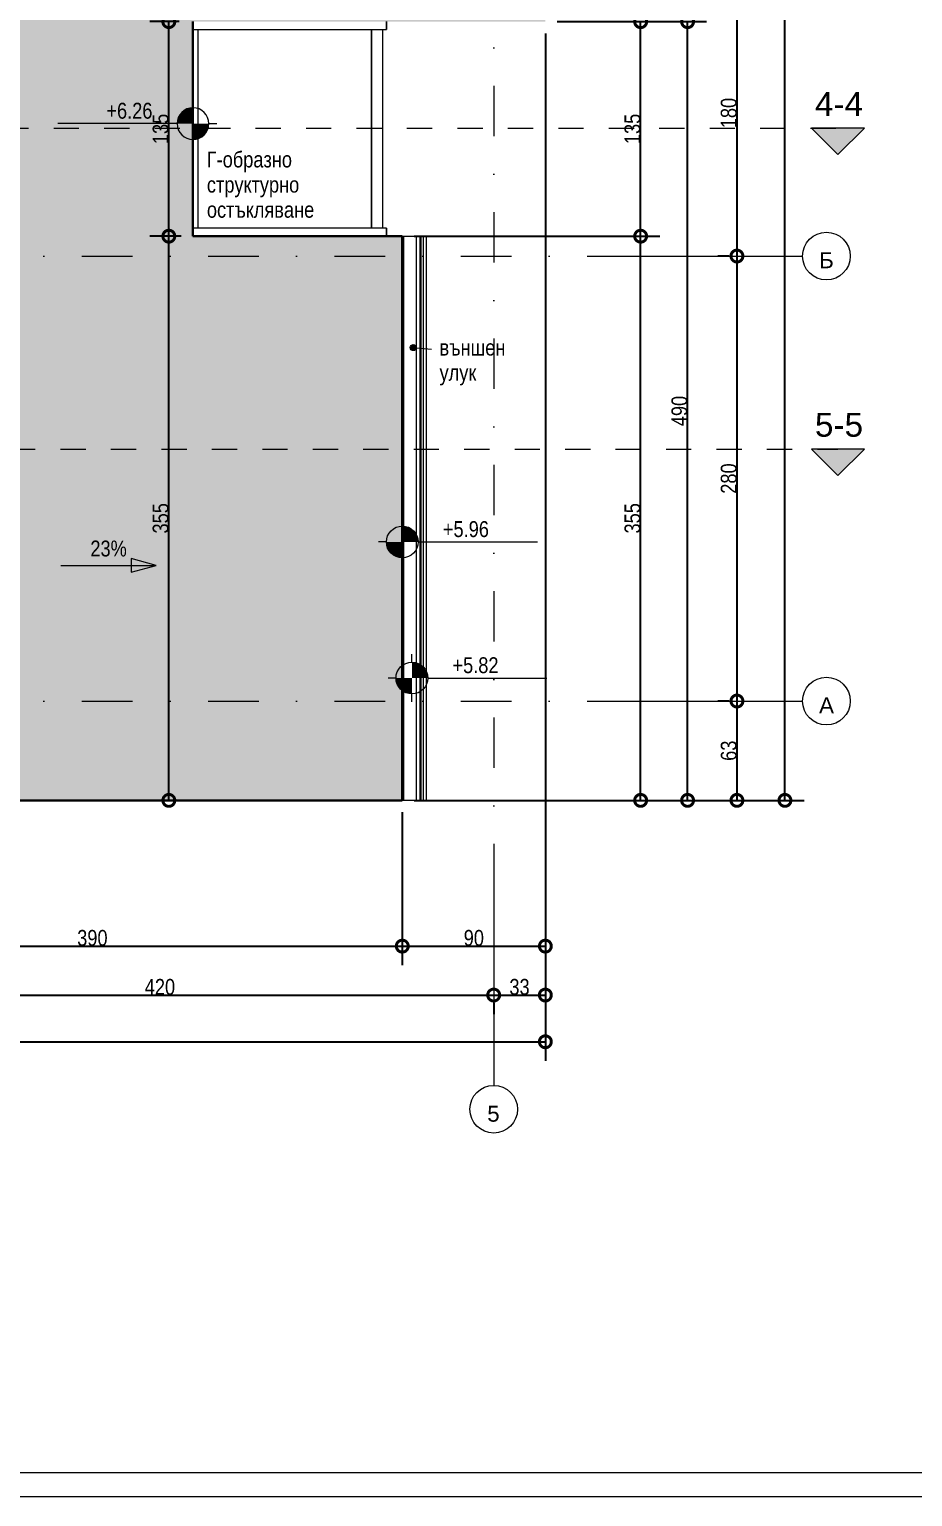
# Model space of a CAD drawing. Header units: centimetres. Extents: x 0 to 25250, y 0 to 2250.
# Drawn here: x 7911 to 8467, y 0 to 923 of the extents above; entities that cross this region are included whole.
import ezdxf

# ---------------------------------------------------------------- set-up
doc = ezdxf.new("R2010")
doc.units = ezdxf.units.CM
doc.linetypes.add('19-View-1$0$Dash', pattern=[31.75, 15.875, -15.875])
doc.linetypes.add('19-View-1$0$Dash dot', pattern=[79.375, 31.75, -23.8125, 0, -23.8125])
for name, color, linetype, lineweight in [('A-ANNO-DIMS', 7, 'Continuous', 9), ('A-ANNO-NOTE', 7, 'Continuous', 9), ('A-DETL-MBND', 7, 'Continuous', 9), ('A-GLAZ-CURT', 7, 'Continuous', 9), ('A-GLAZ-CWMG', 7, 'Continuous', 9), ('A-ROOF', 7, 'Continuous', 9), ('A-ROOF-OTLN', 7, 'Continuous', 9), ('A-ROOF-PATT', 7, 'Continuous', 9), ('G-ANNO-DIMS', 7, 'Continuous', 9), ('G-ANNO-SYMB', 7, 'Continuous', 9), ('G-ANNO-TEXT', 7, 'Continuous', 9), ('G-ANNO-TTLB', 7, 'Continuous', 9), ('S-GRID', 7, 'Continuous', 9), ('S-GRID-IDEN', 7, 'Continuous', 9)]:
    doc.layers.add(name, color=color, linetype=linetype, lineweight=lineweight)
doc.styles.add('19-View-1$0$Arial', font='arial.ttf', dxfattribs={"height": 10})
doc.styles.add('19-View-1$0$Arial Narrow', font='ARIALN.TTF', dxfattribs={"height": 10})
doc.styles.add('19-View-1$0$Arial Narrow_2', font='ARIALN.TTF', dxfattribs={"height": 10})
doc.styles.add('19-View-1$0$Arial_1', font='arial.ttf', dxfattribs={"height": 15})
doc.dimstyles.new('19-View-1$0$TEC_DIM', dxfattribs={"dimscale": 30.48, "dimtxt": 10.23431, "dimasz": 0.492126, "dimexe": 0.393701, "dimexo": 0.246063, "dimgap": 0, "dimtad": 1, "dimdec": 0, "dimzin": 0, "dimdsep": 46, "dimtxsty": '19-View-1$0$Arial Narrow', "dimblk1": '19-View-1$0$_DotSmall', "dimblk2": '19-View-1$0$_DotSmall', "dimsah": 1, "dimcen": 0.09, "dimazin": 0, "dimtfac": 1, "dimtdec": 4, "dimtix": 1, "dimtmove": 0, "dimatfit": 3, "dimfxl": 1, "dimtvp": 1, "dimtolj": 1, "dimtzin": 0, "dimarcsym": 2})

# ---------------------------------------------------------------- blocks, each defined once
blk = doc.blocks.new('TEC_ОФИЦИАЛНА РАМКА - TEC_ОФИЦИАЛНА РАМКА-2548456-СГРАДА ТИП III - ПЛАН ПОКРИВ')
at = {"layer": 'G-ANNO-TTLB'}
for p, q in [((41.321, -4.146), (-16.129, -4.146)), ((-18.379, -4.446), (41.621, -4.446))]:
    blk.add_line(p, q, dxfattribs=at)
blk = doc.blocks.new('System Panel - Glazed-2433087-ПОКРИВ')
at = {"layer": 'A-GLAZ-CURT'}
blk.add_line((1694.72, -896.59), (1694.72, -771.59), dxfattribs=at)
blk = doc.blocks.new('L Corner Mullion - L Mullion 1-2504235-ПОКРИВ')
at = {"layer": 'A-DETL-MBND'}
for p, q in [((1694.83, -771.59), (1694.83, -896.59)), ((1701.64, -771.59), (1701.64, -896.59))]:
    blk.add_line(p, q, dxfattribs=at)
blk = doc.blocks.new('Rectangular Mullion - TEC_DOGRAMA_TERASI_EX-2433085-ПОКРИВ')
at = {"layer": 'A-GLAZ-CWMG'}
for p, q in [((1582.42, -771.59), (1585.61, -771.59)), ((1585.61, -896.59), (1585.61, -771.59)), ((1585.61, -896.59), (1582.42, -896.59))]:
    blk.add_line(p, q, dxfattribs=at)
blk = doc.blocks.new('Rectangular Mullion - TEC_DOGRAMA_TERASI_EX-2504233-ПОКРИВ')
at = {"layer": 'A-GLAZ-CWMG'}
for p, q in [((1582.42, -771.59), (1704.14, -771.59)), ((1704.14, -771.59), (1704.14, -766.59))]:
    blk.add_line(p, q, dxfattribs=at)
blk = doc.blocks.new('Rectangular Mullion - TEC_DOGRAMA_TERASI_EX-2504234-ПОКРИВ')
at = {"layer": 'A-GLAZ-CWMG'}
for p, q in [((1704.14, -896.59), (1582.42, -896.59)), ((1704.14, -901.59), (1704.14, -896.59))]:
    blk.add_line(p, q, dxfattribs=at)
blk = doc.blocks.new('Rectangular Mullion - TEC_DOGRAMA_TERASI_EX-2504236-ПОКРИВ')
at = {"layer": 'A-DETL-MBND'}
blk.add_line((-5, 5), (0, 5), dxfattribs=at)
blk = doc.blocks.new('Rectangular Mullion - TEC_DOGRAMA_TERASI_EX-2504241-ПОКРИВ')
at = {"layer": 'A-DETL-MBND'}
blk.add_line((0, 5), (-5, 5), dxfattribs=at)
blk = doc.blocks.new('Grid - TEC_GRID_CIRCLE-145857-ПОКРИВ')
at = {"layer": 'S-GRID-IDEN'}
blk.add_circle((0, 0), 0.3, dxfattribs=at)
blk = doc.blocks.new('Section - TEC_SECTION-13048-ПОКРИВ')
at = {"layer": 'G-ANNO-SYMB'}
blk.add_hatch(color=256, dxfattribs=at).paths.add_polyline_path([(0, 0.334), (0.334, 0), (-0.334, 0)])
for p, q in [((0, 0.334), (-0.334, 0)), ((0.334, 0), (0, 0.334)), ((-0.334, 0), (0.334, 0))]:
    blk.add_line(p, q, dxfattribs=at)
blk = doc.blocks.new('Spot Elevations - PLAN - PROJECT-149572-ПОКРИВ')
at = {"layer": 'A-ANNO-NOTE'}
h = blk.add_hatch(color=256, dxfattribs=at)
edge = h.paths.add_edge_path()
edge.add_line((0, 0), (0, 0.2))
edge.add_arc((0, 0), 0.2, 0, 90, ccw=False)
edge.add_line((0.2, 0), (0, 0))
h = blk.add_hatch(color=256, dxfattribs=at)
edge = h.paths.add_edge_path()
edge.add_line((0, 0), (0, -0.2))
edge.add_arc((0, 0), 0.2, 180, 270, ccw=False)
edge.add_line((-0.2, 0), (0, 0))
for p, q in [((0, 0.2), (0, 0.3)), ((-0.2, 0), (-0.3, 0)), ((0.2, 0), (1.7, 0)), ((0, -0.3), (0, -0.2))]:
    blk.add_line(p, q, dxfattribs=at)
blk.add_circle((0, 0), 0.2, dxfattribs=at)
blk = doc.blocks.new('19-View-1$0$_DotSmall')
at = {"color": 0, "linetype": 'ByBlock', "const_width": 0.5}
blk.add_lwpolyline([(-0.0625, 0, 1), (0.0625, 0, 1)], format="xyb", close=True, dxfattribs=at)
blk = doc.blocks.new('*D2898')
at = {"layer": 'A-ANNO-DIMS', "color": 0, "lineweight": -2, "transparency": 16777216}
for p, q in [((8351.7, 960.61), (8344.55, 960.61)), ((8356.55, 960.61), (8356.55, 780.61)), ((8351.7, 780.61), (8344.55, 780.61))]:
    blk.add_line(p, q, dxfattribs=at)
at = {"layer": 'A-ANNO-DIMS', "color": 0, "lineweight": -2, "transparency": 16777216, "xscale": 15, "yscale": 15, "zscale": 15}
for p, rotation in [((8356.55, 960.61), 90), ((8356.55, 780.61), 270)]:
    blk.add_blockref('19-View-1$0$_DotSmall', p, dxfattribs=dict(at, rotation=rotation))
at = {"layer": 'A-ANNO-DIMS', "color": 0, "transparency": 16777216, "insert": (8351.44, 870.61), "char_height": 10, "width": 22.8079, "attachment_point": 5, "rotation": 90, "style": '19-View-1$0$Arial Narrow'}
blk.add_mtext('\\A1;180', dxfattribs=at)
blk = doc.blocks.new('*D2899')
at = {"layer": 'A-ANNO-DIMS', "color": 0, "lineweight": -2, "transparency": 16777216}
for p, q in [((8351.7, 780.61), (8344.55, 780.61)), ((8356.55, 780.61), (8356.55, 500.61)), ((8351.7, 500.61), (8344.55, 500.61))]:
    blk.add_line(p, q, dxfattribs=at)
at = {"layer": 'A-ANNO-DIMS', "color": 0, "lineweight": -2, "transparency": 16777216, "xscale": 15, "yscale": 15, "zscale": 15}
for p, rotation in [((8356.55, 780.61), 90), ((8356.55, 500.61), 270)]:
    blk.add_blockref('19-View-1$0$_DotSmall', p, dxfattribs=dict(at, rotation=rotation))
at = {"layer": 'A-ANNO-DIMS', "color": 0, "transparency": 16777216, "insert": (8351.44, 640.61), "char_height": 10, "width": 22.8079, "attachment_point": 5, "rotation": 90, "style": '19-View-1$0$Arial Narrow'}
blk.add_mtext('\\A1;280', dxfattribs=at)
blk = doc.blocks.new('*D2900')
at = {"layer": 'A-ANNO-DIMS', "color": 0, "lineweight": -2, "transparency": 16777216}
for p, q in [((8351.7, 500.61), (8344.55, 500.61)), ((8356.55, 500.61), (8356.55, 438.11)), ((8153.5, 438.11), (8368.55, 438.11))]:
    blk.add_line(p, q, dxfattribs=at)
at = {"layer": 'A-ANNO-DIMS', "color": 0, "lineweight": -2, "transparency": 16777216, "xscale": 15, "yscale": 15, "zscale": 15}
for p, rotation in [((8356.55, 500.61), 90), ((8356.55, 438.11), 270)]:
    blk.add_blockref('19-View-1$0$_DotSmall', p, dxfattribs=dict(at, rotation=rotation))
at = {"layer": 'A-ANNO-DIMS', "color": 0, "transparency": 16777216, "insert": (8351.44, 469.36), "char_height": 10, "width": 15.2053, "attachment_point": 5, "rotation": 90, "style": '19-View-1$0$Arial Narrow'}
blk.add_mtext('\\A1;63', dxfattribs=at)
blk = doc.blocks.new('*D2901')
at = {"layer": 'A-ANNO-DIMS', "color": 0, "lineweight": -2, "transparency": 16777216}
for p, q in [((8153.5, 793.11), (8307.96, 793.11)), ((8295.96, 438.11), (8295.96, 793.11)), ((8153.5, 438.11), (8307.96, 438.11))]:
    blk.add_line(p, q, dxfattribs=at)
at = {"layer": 'A-ANNO-DIMS', "color": 0, "lineweight": -2, "transparency": 16777216, "xscale": 15, "yscale": 15, "zscale": 15}
for p, rotation in [((8295.96, 793.11), 90), ((8295.96, 438.11), 270)]:
    blk.add_blockref('19-View-1$0$_DotSmall', p, dxfattribs=dict(at, rotation=rotation))
at = {"layer": 'A-ANNO-DIMS', "color": 0, "transparency": 16777216, "insert": (8290.86, 615.61), "char_height": 10, "width": 22.8079, "attachment_point": 5, "rotation": 90, "style": '19-View-1$0$Arial Narrow'}
blk.add_mtext('\\A1;355', dxfattribs=at)
blk = doc.blocks.new('*D2902')
at = {"layer": 'A-ANNO-DIMS', "color": 0, "lineweight": -2, "transparency": 16777216}
for p, q in [((8243.5, 928.11), (8307.96, 928.11)), ((8295.96, 793.11), (8295.96, 928.11)), ((8153.5, 793.11), (8307.96, 793.11))]:
    blk.add_line(p, q, dxfattribs=at)
at = {"layer": 'A-ANNO-DIMS', "color": 0, "lineweight": -2, "transparency": 16777216, "xscale": 15, "yscale": 15, "zscale": 15}
for p, rotation in [((8295.96, 928.11), 90), ((8295.96, 793.11), 270)]:
    blk.add_blockref('19-View-1$0$_DotSmall', p, dxfattribs=dict(at, rotation=rotation))
at = {"layer": 'A-ANNO-DIMS', "color": 0, "transparency": 16777216, "insert": (8290.86, 860.61), "char_height": 10, "width": 22.8079, "attachment_point": 5, "rotation": 90, "style": '19-View-1$0$Arial Narrow'}
blk.add_mtext('\\A1;135', dxfattribs=at)
blk = doc.blocks.new('*D2906')
at = {"layer": 'A-ANNO-DIMS', "color": 0, "lineweight": -2, "transparency": 16777216}
for p, q in [((8243.5, 928.11), (8337.5, 928.11)), ((8325.5, 438.11), (8325.5, 928.11)), ((8153.5, 438.11), (8337.5, 438.11))]:
    blk.add_line(p, q, dxfattribs=at)
at = {"layer": 'A-ANNO-DIMS', "color": 0, "lineweight": -2, "transparency": 16777216, "xscale": 15, "yscale": 15, "zscale": 15}
for p, rotation in [((8325.5, 928.11), 90), ((8325.5, 438.11), 270)]:
    blk.add_blockref('19-View-1$0$_DotSmall', p, dxfattribs=dict(at, rotation=rotation))
at = {"layer": 'A-ANNO-DIMS', "color": 0, "transparency": 16777216, "insert": (8320.4, 683.11), "char_height": 10, "width": 22.8079, "attachment_point": 5, "rotation": 90, "style": '19-View-1$0$Arial Narrow'}
blk.add_mtext('\\A1;490', dxfattribs=at)
blk = doc.blocks.new('*D2908')
at = {"layer": 'A-ANNO-DIMS', "color": 0, "lineweight": -2, "transparency": 16777216}
for p, q in [((8258.74, 1705.18), (8398.75, 1705.18)), ((8386.75, 438.11), (8386.75, 1705.18)), ((8153.5, 438.11), (8398.75, 438.11))]:
    blk.add_line(p, q, dxfattribs=at)
at = {"layer": 'A-ANNO-DIMS', "color": 0, "lineweight": -2, "transparency": 16777216, "xscale": 15, "yscale": 15, "zscale": 15}
for p, rotation in [((8386.75, 1705.18), 90), ((8386.75, 438.11), 270)]:
    blk.add_blockref('19-View-1$0$_DotSmall', p, dxfattribs=dict(at, rotation=rotation))
at = {"layer": 'A-ANNO-DIMS', "color": 0, "transparency": 16777216, "insert": (8381.64, 1071.64), "char_height": 10, "width": 30.4105, "attachment_point": 5, "rotation": 90, "style": '19-View-1$0$Arial Narrow'}
blk.add_mtext('\\A1;1267', dxfattribs=at)
blk = doc.blocks.new('*D2914')
at = {"layer": 'A-ANNO-DIMS', "color": 0, "lineweight": -2, "transparency": 16777216}
for p, q in [((7783.5, 315.6), (8203.5, 315.6)), ((7783.5, 310.75), (7783.5, 303.6)), ((8203.5, 310.75), (8203.5, 303.6))]:
    blk.add_line(p, q, dxfattribs=at)
at = {"layer": 'A-ANNO-DIMS', "color": 0, "lineweight": -2, "transparency": 16777216, "xscale": 15, "yscale": 15, "zscale": 15, "rotation": 180}
blk.add_blockref('19-View-1$0$_DotSmall', (7783.5, 315.6), dxfattribs=at)
at = {"layer": 'A-ANNO-DIMS', "color": 0, "lineweight": -2, "transparency": 16777216, "xscale": 15, "yscale": 15, "zscale": 15}
blk.add_blockref('19-View-1$0$_DotSmall', (8203.5, 315.6), dxfattribs=at)
at = {"layer": 'A-ANNO-DIMS', "color": 0, "transparency": 16777216, "insert": (7993.5, 320.7), "char_height": 10, "width": 22.8079, "attachment_point": 5, "style": '19-View-1$0$Arial Narrow'}
blk.add_mtext('\\A1;420', dxfattribs=at)
blk = doc.blocks.new('*D2915')
at = {"layer": 'A-ANNO-DIMS', "color": 0, "lineweight": -2, "transparency": 16777216}
for p, q in [((8236, 920.61), (8236, 303.6)), ((8203.5, 315.6), (8236, 315.6)), ((8203.5, 310.75), (8203.5, 303.6))]:
    blk.add_line(p, q, dxfattribs=at)
at = {"layer": 'A-ANNO-DIMS', "color": 0, "lineweight": -2, "transparency": 16777216, "xscale": 15, "yscale": 15, "zscale": 15, "rotation": 180}
blk.add_blockref('19-View-1$0$_DotSmall', (8203.5, 315.6), dxfattribs=at)
at = {"layer": 'A-ANNO-DIMS', "color": 0, "lineweight": -2, "transparency": 16777216, "xscale": 15, "yscale": 15, "zscale": 15}
blk.add_blockref('19-View-1$0$_DotSmall', (8236, 315.6), dxfattribs=at)
at = {"layer": 'A-ANNO-DIMS', "color": 0, "transparency": 16777216, "insert": (8219.75, 320.7), "char_height": 10, "width": 15.2053, "attachment_point": 5, "style": '19-View-1$0$Arial Narrow'}
blk.add_mtext('\\A1;33', dxfattribs=at)
blk = doc.blocks.new('*D2934')
at = {"layer": 'A-ANNO-DIMS', "color": 0, "lineweight": -2, "transparency": 16777216}
for p, q in [((8236, 920.61), (8236, 274.22)), ((6556, 740.61), (6556, 274.22)), ((6556, 286.22), (8236, 286.22))]:
    blk.add_line(p, q, dxfattribs=at)
at = {"layer": 'A-ANNO-DIMS', "color": 0, "lineweight": -2, "transparency": 16777216, "xscale": 15, "yscale": 15, "zscale": 15, "rotation": 180}
blk.add_blockref('19-View-1$0$_DotSmall', (6556, 286.22), dxfattribs=at)
at = {"layer": 'A-ANNO-DIMS', "color": 0, "lineweight": -2, "transparency": 16777216, "xscale": 15, "yscale": 15, "zscale": 15}
blk.add_blockref('19-View-1$0$_DotSmall', (8236, 286.22), dxfattribs=at)
at = {"layer": 'A-ANNO-DIMS', "color": 0, "transparency": 16777216, "insert": (7396, 291.32), "char_height": 10, "width": 30.4105, "attachment_point": 5, "style": '19-View-1$0$Arial Narrow'}
blk.add_mtext('\\A1;1680', dxfattribs=at)
blk = doc.blocks.new('*D2940')
at = {"layer": 'A-ANNO-DIMS', "color": 0, "lineweight": -2, "transparency": 16777216}
for p, q in [((7756, 430.61), (7756, 334.39)), ((8146, 430.61), (8146, 334.39)), ((7756, 346.39), (8146, 346.39))]:
    blk.add_line(p, q, dxfattribs=at)
at = {"layer": 'A-ANNO-DIMS', "color": 0, "lineweight": -2, "transparency": 16777216, "xscale": 15, "yscale": 15, "zscale": 15, "rotation": 180}
blk.add_blockref('19-View-1$0$_DotSmall', (7756, 346.39), dxfattribs=at)
at = {"layer": 'A-ANNO-DIMS', "color": 0, "lineweight": -2, "transparency": 16777216, "xscale": 15, "yscale": 15, "zscale": 15}
blk.add_blockref('19-View-1$0$_DotSmall', (8146, 346.39), dxfattribs=at)
at = {"layer": 'A-ANNO-DIMS', "color": 0, "transparency": 16777216, "insert": (7951, 351.5), "char_height": 10, "width": 22.8079, "attachment_point": 5, "style": '19-View-1$0$Arial Narrow'}
blk.add_mtext('\\A1;390', dxfattribs=at)
blk = doc.blocks.new('*D2941')
at = {"layer": 'A-ANNO-DIMS', "color": 0, "lineweight": -2, "transparency": 16777216}
for p, q in [((8236, 920.61), (8236, 334.39)), ((8146, 430.61), (8146, 334.39)), ((8146, 346.39), (8236, 346.39))]:
    blk.add_line(p, q, dxfattribs=at)
at = {"layer": 'A-ANNO-DIMS', "color": 0, "lineweight": -2, "transparency": 16777216, "xscale": 15, "yscale": 15, "zscale": 15, "rotation": 180}
blk.add_blockref('19-View-1$0$_DotSmall', (8146, 346.39), dxfattribs=at)
at = {"layer": 'A-ANNO-DIMS', "color": 0, "lineweight": -2, "transparency": 16777216, "xscale": 15, "yscale": 15, "zscale": 15}
blk.add_blockref('19-View-1$0$_DotSmall', (8236, 346.39), dxfattribs=at)
at = {"layer": 'A-ANNO-DIMS', "color": 0, "transparency": 16777216, "insert": (8191, 351.5), "char_height": 10, "width": 15.2053, "attachment_point": 5, "style": '19-View-1$0$Arial Narrow'}
blk.add_mtext('\\A1;90', dxfattribs=at)
blk = doc.blocks.new('*D2954')
at = {"layer": 'A-ANNO-DIMS', "color": 0, "lineweight": -2, "transparency": 16777216}
for p, q in [((8006.78, 793.11), (7987.1, 793.11)), ((7999.1, 438.11), (7999.1, 793.11)), ((8003.94, 438.11), (8011.1, 438.11))]:
    blk.add_line(p, q, dxfattribs=at)
at = {"layer": 'A-ANNO-DIMS', "color": 0, "lineweight": -2, "transparency": 16777216, "xscale": 15, "yscale": 15, "zscale": 15}
for p, rotation in [((7999.1, 793.11), 90), ((7999.1, 438.11), 270)]:
    blk.add_blockref('19-View-1$0$_DotSmall', p, dxfattribs=dict(at, rotation=rotation))
at = {"layer": 'A-ANNO-DIMS', "color": 0, "transparency": 16777216, "insert": (7993.99, 615.61), "char_height": 10, "width": 22.8079, "attachment_point": 5, "rotation": 90, "style": '19-View-1$0$Arial Narrow'}
blk.add_mtext('\\A1;355', dxfattribs=at)
blk = doc.blocks.new('*D2955')
at = {"layer": 'A-ANNO-DIMS', "color": 0, "lineweight": -2, "transparency": 16777216}
for p, q in [((8005.65, 928.11), (7987.1, 928.11)), ((7999.1, 793.11), (7999.1, 928.11)), ((8006.78, 793.11), (7987.1, 793.11))]:
    blk.add_line(p, q, dxfattribs=at)
at = {"layer": 'A-ANNO-DIMS', "color": 0, "lineweight": -2, "transparency": 16777216, "xscale": 15, "yscale": 15, "zscale": 15}
for p, rotation in [((7999.1, 928.11), 90), ((7999.1, 793.11), 270)]:
    blk.add_blockref('19-View-1$0$_DotSmall', p, dxfattribs=dict(at, rotation=rotation))
at = {"layer": 'A-ANNO-DIMS', "color": 0, "transparency": 16777216, "insert": (7993.99, 860.61), "char_height": 10, "width": 22.8079, "attachment_point": 5, "rotation": 90, "style": '19-View-1$0$Arial Narrow'}
blk.add_mtext('\\A1;135', dxfattribs=at)

msp = doc.modelspace()

# ---------------------------------------------------------------- block references
at = {"layer": 'G-ANNO-TTLB', "xscale": 49.99999999999999, "yscale": 49.99999999999999, "zscale": 49.99999999999999}
msp.add_blockref('TEC_ОФИЦИАЛНА РАМКА - TEC_ОФИЦИАЛНА РАМКА-2548456-СГРАДА ТИП III - ПЛАН ПОКРИВ', (7118.96, 222.31), dxfattribs=at)

# ---------------------------------------------------------------- next in the draw order: hatches: boundary and pattern name
at = {"layer": 'A-ROOF-PATT', "true_color": 0x8b8b8b}
h = msp.add_hatch(dxfattribs=at)
h.set_pattern_fill('FP1_1', color=252, style=0, pattern_type=2)
h.set_pattern_definition([(90, (6517.642, -932.92), (-29.922, 16.51), [0.8382, -15.672]), (180, (6517.642, -949.431), (-29.922, -16.51), [29.922, 0]), (180, (6517.642, -948.161), (-29.922, -16.51), [29.922, 0])])
h.paths.add_polyline_path([(7756, 438.11), (8146, 438.11), (8146, 793.11), (8014.28, 793.11), (8014.28, 928.11), (8236, 928.11), (8236, 1323.11), (8124.09, 1323.11), (8124.09, 1423.11), (8236, 1423.11), (8236, 1705.18), (7806, 1552.93), (7806, 1051.11), (7756, 1051.11), (7756, 570.38)])
h.paths.add_polyline_path([(7821, 732.11), (7796, 732.11), (7796, 768.11), (7821, 768.11), (7821, 737.11)])
h.paths.add_polyline_path([(7816, 737.11), (7816, 743.88), (7801, 743.88), (7801, 737.11), (7804.06, 737.11)])
h.paths.add_polyline_path([(7812.76, 748.88), (7816, 748.88), (7816, 763.11), (7801, 763.11), (7801, 748.88), (7803.12, 748.88)])
at = {"layer": 'G-ANNO-DIMS'}
msp.add_hatch(color=256, dxfattribs=at).paths.add_polyline_path([(7991.2, 586), (7975.32, 590.25), (7975.32, 581.75)])
at = {"layer": 'G-ANNO-TEXT'}
h = msp.add_hatch(color=256, dxfattribs=at)
edge = h.paths.add_edge_path()
edge.add_arc((8152.86, 723), 1.87, 0, 360)

# ---------------------------------------------------------------- next in the draw order: linework, layer by layer
at = {"layer": 'A-ROOF', "lineweight": 30}
for p, q in [((8014.28, 793.11), (8014.28, 928.11)), ((8146, 793.11), (8014.28, 793.11)), ((8146, 793.11), (8146, 438.11)), ((8146, 438.11), (7756, 438.11))]:
    msp.add_line(p, q, dxfattribs=at)
at = {"layer": 'A-ROOF-OTLN'}
for p, q in [((8146, 793.11), (8159.27, 793.11)), ((8147, 438.11), (8147, 793.11)), ((8154.84, 438.11), (8154.84, 793.11)), ((8157.34, 438.11), (8157.34, 793.11)), ((8157.84, 438.11), (8157.84, 793.11)), ((8159.28, 793.11), (8161.24, 793.11)), ((8159.28, 438.11), (8159.28, 793.11)), ((8161.24, 438.11), (8161.24, 793.11)), ((8159.27, 438.11), (8146, 438.11)), ((8161.24, 438.11), (8159.28, 438.11))]:
    msp.add_line(p, q, dxfattribs=at)
at = {"layer": 'G-ANNO-DIMS'}
for p, q in [((7931.2, 586), (7991.2, 586)), ((7991.2, 586), (7975.32, 590.25)), ((7975.32, 590.25), (7975.32, 581.75)), ((7975.32, 581.75), (7991.2, 586))]:
    msp.add_line(p, q, dxfattribs=at)
at = {"layer": 'G-ANNO-SYMB', "linetype": '19-View-1$0$Dash', "lineweight": 18}
for p, q in [((6370.94, 861.15), (8420.12, 861.15)), ((7359.45, 659.15), (8420.12, 659.15))]:
    msp.add_line(p, q, dxfattribs=at)
at = {"layer": 'G-ANNO-TEXT'}
msp.add_line((8152.86, 723), (8164.43, 722.01), dxfattribs=at)
msp.add_circle((8152.86, 723), 1.87, dxfattribs=at)
at = {"layer": 'S-GRID', "color": 1, "linetype": '19-View-1$0$Dash dot', "lineweight": 18, "true_color": 0xff0000}
for p, q in [((8203.5, 1841.42), (8203.5, 383.78)), ((6513.9, 780.61), (8272.84, 780.61)), ((6513.9, 500.61), (8272.84, 500.61))]:
    msp.add_line(p, q, dxfattribs=at)
at = {"layer": 'S-GRID', "color": 1, "lineweight": 18, "true_color": 0xff0000}
for p, q in [((8272.84, 780.61), (8397.84, 780.61)), ((8272.84, 500.61), (8397.84, 500.61)), ((8203.5, 383.78), (8203.5, 258.78))]:
    msp.add_line(p, q, dxfattribs=at)

# ---------------------------------------------------------------- next in the draw order: block references
at = {"layer": 'A-DETL-MBND', "extrusion": (0, 0, -1), "rotation": 90.00000000000156}
msp.add_blockref('Rectangular Mullion - TEC_DOGRAMA_TERASI_EX-2504241-ПОКРИВ', (-8130.99, 928.11), dxfattribs=at)
at = {"layer": 'A-DETL-MBND'}
msp.add_blockref('L Corner Mullion - L Mullion 1-2504235-ПОКРИВ', (6431.85, 1694.7), dxfattribs=at)
at = {"layer": 'A-DETL-MBND', "rotation": 269.9999999999984}
msp.add_blockref('Rectangular Mullion - TEC_DOGRAMA_TERASI_EX-2504236-ПОКРИВ', (8130.99, 793.11), dxfattribs=at)
at = {"layer": 'A-GLAZ-CURT'}
msp.add_blockref('System Panel - Glazed-2433087-ПОКРИВ', (6431.85, 1694.7), dxfattribs=at)
at = {"layer": 'A-GLAZ-CWMG'}
for name in ['Rectangular Mullion - TEC_DOGRAMA_TERASI_EX-2504233-ПОКРИВ', 'Rectangular Mullion - TEC_DOGRAMA_TERASI_EX-2433085-ПОКРИВ', 'Rectangular Mullion - TEC_DOGRAMA_TERASI_EX-2504234-ПОКРИВ']:
    msp.add_blockref(name, (6431.85, 1694.7), dxfattribs=at)
at = {"layer": 'G-ANNO-DIMS', "extrusion": (0, 0, -1), "xscale": 49.99999999999998, "yscale": 49.99999999999998, "zscale": 49.99999999999998}
msp.add_blockref('Spot Elevations - PLAN - PROJECT-149572-ПОКРИВ', (-8014.28, 863.97), dxfattribs=at)
at = {"layer": 'G-ANNO-DIMS', "xscale": 49.99999999999998, "yscale": 49.99999999999998, "zscale": 49.99999999999998}
for p in [(8146, 600.71), (8152.04, 515.07)]:
    msp.add_blockref('Spot Elevations - PLAN - PROJECT-149572-ПОКРИВ', p, dxfattribs=at)
at = {"layer": 'G-ANNO-SYMB', "xscale": 49.99999999999998, "yscale": 49.99999999999998, "zscale": 49.99999999999998, "rotation": 180}
for p in [(8420.12, 861.15), (8420.12, 659.15)]:
    msp.add_blockref('Section - TEC_SECTION-13048-ПОКРИВ', p, dxfattribs=at)
at = {"layer": 'S-GRID-IDEN', "xscale": 49.99999999999998, "yscale": 49.99999999999998, "zscale": 49.99999999999998}
for p, rotation in [((8412.84, 780.61), 269.9999999999994), ((8412.84, 500.61), 269.9999999999994), ((8203.5, 243.78), 180)]:
    msp.add_blockref('Grid - TEC_GRID_CIRCLE-145857-ПОКРИВ', p, dxfattribs=dict(at, rotation=rotation))

# ---------------------------------------------------------------- next in the draw order: texts
at = {"layer": 'G-ANNO-DIMS', "char_height": 10, "attachment_point": 1, "line_spacing_factor": 0.974696, "style": '19-View-1$0$Arial Narrow'}
for s, insert, width in [('+6.26', (7959.79, 877.06), 34.7536), ('+5.96', (8171.52, 613.8), 34.7536), ('23%', (7949.74, 601.59), 27.5081), ('+5.82', (8177.55, 528.16), 34.7536)]:
    msp.add_mtext(s, dxfattribs=dict(at, insert=insert, width=width))
at = {"layer": 'G-ANNO-SYMB', "char_height": 15, "width": 31.1, "attachment_point": 5, "line_spacing_factor": 0.936439, "style": '19-View-1$0$Arial_1'}
for s, insert in [('\\pt60,120,180,240,300,360,420,480,540,600,660,720,780,840,900,960,1020,1080,1140,1200,1260,1320,1380,1440,1500,1560,1620,1680,1740,1800,1860,1920;4-4', (8420.77, 876.33)), ('\\pt60,120,180,240,300,360,420,480,540,600,660,720,780,840,900,960,1020,1080,1140,1200,1260,1320,1380,1440,1500,1560,1620,1680,1740,1800,1860,1920;5-5', (8420.77, 674.33))]:
    msp.add_mtext(s, dxfattribs=dict(at, insert=insert))
at = {"layer": 'G-ANNO-TEXT', "char_height": 10, "attachment_point": 1, "line_spacing_factor": 0.949189, "style": '19-View-1$0$Arial Narrow_2'}
for s, insert, width in [('\\pt15,30,45,60,75,90,105,120,135,150,165,180,195,210,225,240,255,270,285,300,315,330,345,360,375,390,405,420,435,450,465,480;{\\fArial Narrow|b0|i0|c204|p34;Г}-{\\fArial Narrow|b0|i0|c204|p34;образно структурно остъкляване}', (8023.05, 846.38), 86.35), ('\\pt15,30,45,60,75,90,105,120,135,150,165,180,195,210,225,240,255,270,285,300,315,330,345,360,375,390,405,420,435,450,465,480;{\\fArial Narrow|b0|i0|c204|p34;външен улук}', (8169.43, 728.02), 58.55)]:
    msp.add_mtext(s, dxfattribs=dict(at, insert=insert, width=width))
at = {"layer": 'S-GRID-IDEN', "char_height": 10, "attachment_point": 5, "line_spacing_factor": 0.936439, "style": '19-View-1$0$Arial'}
for s, insert, width in [('\\pt50,100,150,200,250,300,350,400,450,500,550,600,650,700,750,800,850,900,950,1000,1050,1100,1150,1200,1250,1300,1350,1400,1450,1500,1550,1600;{\\fArial|b0|i0|c204|p34;Б}', (8412.92, 777.97), 9.6), ('\\pt50,100,150,200,250,300,350,400,450,500,550,600,650,700,750,800,850,900,950,1000,1050,1100,1150,1200,1250,1300,1350,1400,1450,1500,1550,1600;{\\fArial|b0|i0|c204|p34;А}', (8412.92, 497.97), 9.9), ('\\pt50,100,150,200,250,300,350,400,450,500,550,600,650,700,750,800,850,900,950,1000,1050,1100,1150,1200,1250,1300,1350,1400,1450,1500,1550,1600;5', (8203.35, 240.87), 8.25)]:
    msp.add_mtext(s, dxfattribs=dict(at, insert=insert, width=width))

# ---------------------------------------------------------------- next in the draw order: dimensions: what is measured, and where the dimension line sits
at = {"layer": 'A-ANNO-DIMS'}
for base, p1, p2, override, picture, middle in [((8386.75, 1705.18), (8146, 438.11), (8251.24, 1705.18), {"dimpost": '<>', "dimfxl": 1271.429833}, '*D2908', (8381.64, 1071.64)), ((8356.55, 780.61), (8359.2, 960.61), (8359.2, 780.61), {"dimpost": '<>', "dimfxl": 180}, '*D2898', (8351.44, 870.61)), ((7999.1, 928.11), (8014.28, 793.11), (8013.15, 928.11), {"dimpost": '<>', "dimfxl": 135.004686}, '*D2955', (7993.99, 860.61)), ((8295.96, 928.11), (8146, 793.11), (8236, 928.11), {"dimpost": '<>', "dimfxl": 162.249808}, '*D2902', (8290.86, 860.61)), ((8325.5, 928.11), (8146, 438.11), (8236, 928.11), {"dimpost": '<>', "dimfxl": 498.196748}, '*D2906', (8320.4, 683.11)), ((7999.1, 793.11), (7996.44, 438.11), (8014.28, 793.11), {"dimpost": '<>', "dimfxl": 355.44754}, '*D2954', (7993.99, 615.61)), ((8295.96, 793.11), (8146, 438.11), (8146, 793.11), {"dimpost": '<>', "dimfxl": 355}, '*D2901', (8290.86, 615.61)), ((8356.55, 500.61), (8359.2, 780.61), (8359.2, 500.61), {"dimpost": '<>', "dimfxl": 280}, '*D2899', (8351.44, 640.61)), ((8356.54742069, 438.10901005), (8359.19907112, 500.60901005), (8145.99673235, 438.10901005), {"dimpost": '<>', "dimfxl": 222.174452}, '*D2900', (8351.44169081, 469.35901005))]:
    dim = msp.add_linear_dim(base=base, p1=p1, p2=p2, angle=90, dimstyle='19-View-1$0$TEC_DIM', override=override, dxfattribs=at)
    dim.commit()
    dim.dimension.update_dxf_attribs({"geometry": picture, "text_midpoint": middle})
for base, p1, p2, override, picture, middle in [((8236, 286.22), (6556, 748.11), (8236, 928.11), {"dimpost": '<>', "dimfxl": 1689.615341}, '*D2934', (7396, 291.32)), ((8236, 346.39), (8146, 438.11), (8236, 928.11), {"dimpost": '<>', "dimfxl": 498.196748}, '*D2941', (8191, 351.5)), ((8235.99673235, 315.59673003), (8203.49673235, 318.24838046), (8235.99673235, 928.10901005), {"dimpost": '<>', "dimfxl": 610.725992}, '*D2915', (8219.74673235, 320.7024599)), ((8146, 346.39), (7756, 438.11), (8146, 438.11), {"dimpost": '<>', "dimfxl": 390}, '*D2940', (7951, 351.5)), ((8203.5, 315.6), (7783.5, 318.25), (8203.5, 318.25), {"dimpost": '<>', "dimfxl": 420}, '*D2914', (7993.5, 320.7))]:
    dim = msp.add_linear_dim(base=base, p1=p1, p2=p2, dimstyle='19-View-1$0$TEC_DIM', override=override, dxfattribs=at)
    dim.commit()
    dim.dimension.update_dxf_attribs({"geometry": picture, "text_midpoint": middle})

doc.saveas('drawing.dxf')
